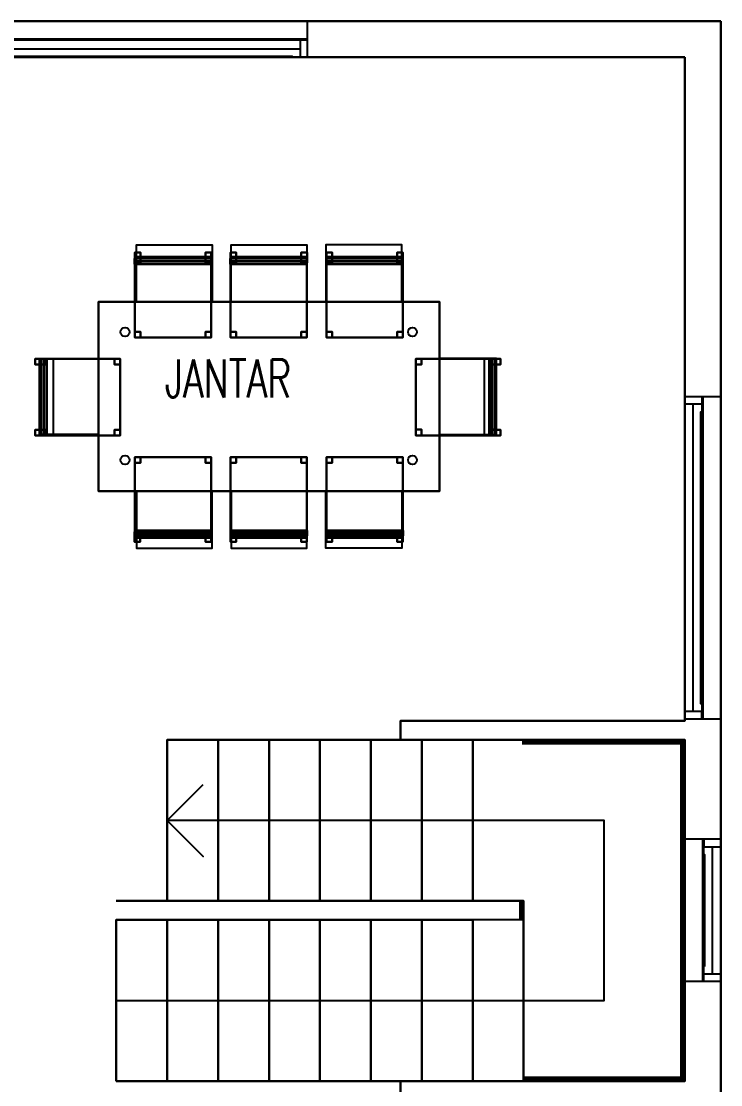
# Model space of a CAD drawing. Extents: x 1.9 to 17.8, y -1.2 to 9.2.
# Drawn here: x 14.13 to 17.82, y 3.58 to 9.19 of the extents above; entities that cross this region are included whole.
import ezdxf

# ---------------------------------------------------------------- set-up
doc = ezdxf.new("R2010")
doc.units = 0
doc.header["$MEASUREMENT"] = 0
doc.layers.get('0').update_dxf_attribs({"linetype": 'CONTINUOUS'})
for name, color, linetype in [('10-CARP-DETA', 30, 'CONTINUOUS'), ('10-CARP-DETA-3D', 123, 'CONTINUOUS'), ('10-CARP-INSE-BLOQ', 1, 'CONTINUOUS'), ('10-CARP-MARC', 3, 'CONTINUOUS'), ('10-CARP-MARC-3D', 27, 'CONTINUOUS'), ('10-CARP-SLIA', 15, 'CONTINUOUS'), ('10-CARP-VENT', 4, 'CONTINUOUS'), ('10-CARP-VENT-3D', 15, 'CONTINUOUS'), ('10-CARP-VENT-ANRE', 4, 'CONTINUOUS'), ('10-ESCALERA', 2, 'CONTINUOUS'), ('10-ESCALERA-3D', 2, 'CONTINUOUS'), ('10-ESCALERA-B-3D', 31, 'CONTINUOUS'), ('10-M-A-100', 6, 'CONTINUOUS'), ('10-M-A-100-3D', 33, 'CONTINUOUS'), ('10-M-B-190', 6, 'CONTINUOUS'), ('10-M-B-190-3D', 33, 'CONTINUOUS'), ('10-MUEBLES', 140, 'CONTINUOUS'), ('10-MUEBLES-3D', 7, 'CONTINUOUS')]:
    doc.layers.add(name, color=color, linetype=linetype)
doc.styles.add('COTAS', font='ROMANS.shx', dxfattribs={"width": 0.7})

# ---------------------------------------------------------------- blocks, each defined once
blk = doc.blocks.new('*U2')
at = {"layer": '10-CARP-DETA'}
blk.add_line((0.04, 0.045), (3.36, 0.045), dxfattribs=at)
at = {"layer": '10-CARP-MARC'}
for points in [[(0, 0.09), (0.04, 0.09), (0.04, 0.045), (0.04, 0.045), (0.04, 0.045), (0.04, 0.045), (0.04, 0), (0, 0), (0, 0)], [(3.4, 0.09), (3.36, 0.09), (3.36, 0.045), (3.36, 0.045), (3.36, 0.045), (3.36, 0.045), (3.36, 0), (3.4, 0), (3.4, 0)]]:
    blk.add_lwpolyline(points, dxfattribs=at)
at = {"layer": '10-CARP-VENT'}
for p, q in [((3.36, 0.09), (0.04, 0.09)), ((0.04, 0), (3.36, 0))]:
    blk.add_line(p, q, dxfattribs=at)
at = {"layer": '10-CARP-VENT-ANRE'}
for p, q in [((0, 0.19), (3.4, 0.19)), ((0, 0), (3.4, 0))]:
    blk.add_line(p, q, dxfattribs=at)
at = {"layer": '10-M-B-190'}
for points in [[(0, 0), (0, 0.19)], [(3.4, 0), (3.4, 0.19), (3.41, 0.19)]]:
    blk.add_lwpolyline(points, dxfattribs=at)
blk = doc.blocks.new('*U3')
at = {"layer": '10-CARP-DETA'}
blk.add_line((0.045, 0.04), (0.045, 1.66), dxfattribs=at)
at = {"layer": '10-CARP-MARC'}
for points in [[(0.09, 1.7), (0.09, 1.66), (0.045, 1.66), (0.045, 1.66), (0.045, 1.66), (0.045, 1.66), (0, 1.66), (0, 1.7), (0, 1.7)], [(0.09, 0), (0.09, 0.04), (0.045, 0.04), (0.045, 0.04), (0.045, 0.04), (0.045, 0.04), (0, 0.04), (0, 0), (0, 0)]]:
    blk.add_lwpolyline(points, dxfattribs=at)
at = {"layer": '10-CARP-VENT'}
for p, q in [((0, 0.04), (0, 1.66)), ((0.09, 1.66), (0.09, 0.04))]:
    blk.add_line(p, q, dxfattribs=at)
at = {"layer": '10-CARP-VENT-ANRE'}
for p, q in [((0, 0), (0, 1.7)), ((0.19, 0), (0.19, 1.7))]:
    blk.add_line(p, q, dxfattribs=at)
at = {"layer": '10-M-B-190'}
for points in [[(0, 1.7), (0.19, 1.7), (0.19, 1.71)], [(0, 0), (0.19, 0)]]:
    blk.add_lwpolyline(points, dxfattribs=at)
blk = doc.blocks.new('*U7')
at = {"layer": '10-CARP-DETA'}
blk.add_line((-0.045, 0.335), (-0.045, -0.335), dxfattribs=at)
at = {"layer": '10-CARP-MARC'}
for points in [[(-0.09, 0.375), (-0.09, 0.335), (-0.045, 0.335), (-0.045, 0.335), (-0.045, 0.335), (-0.045, 0.335), (0, 0.335), (0, 0.375), (0, 0.375)], [(-0.09, -0.375), (-0.09, -0.335), (-0.045, -0.335), (-0.045, -0.335), (-0.045, -0.335), (-0.045, -0.335), (0, -0.335), (0, -0.375), (0, -0.375)]]:
    blk.add_lwpolyline(points, dxfattribs=at)
at = {"layer": '10-CARP-VENT'}
for p, q in [((-0.09, -0.335), (-0.09, 0.335)), ((0, 0.335), (0, -0.335))]:
    blk.add_line(p, q, dxfattribs=at)
at = {"layer": '10-CARP-VENT-ANRE'}
for p, q in [((-0.19, 0.375), (-0.19, -0.375)), ((0, 0.375), (0, -0.375))]:
    blk.add_line(p, q, dxfattribs=at)
at = {"layer": '10-M-B-190'}
for points in [[(0, 0.375), (-0.19, 0.375)], [(0, -0.375), (-0.19, -0.375), (-0.19, -0.385)]]:
    blk.add_lwpolyline(points, dxfattribs=at)
blk = doc.blocks.new('MHPLS505')
for p, q in [((-0.7, 0.7375), (-0.3, 0.7375)), ((-0.2, 0.7375), (0.2, 0.7375)), ((0.3, 0.7375), (0.7, 0.7375)), ((0.9, 0.5), (0.9, -0.5)), ((-1.1375, -0.2), (-1.1375, 0.2)), ((1.1375, -0.2), (1.1375, 0.2)), ((-0.7, -0.7375), (-0.3, -0.7375)), ((-0.2, -0.7375), (0.2, -0.7375)), ((0.3, -0.7375), (0.7, -0.7375))]:
    blk.add_line(p, q)
for points in [[(-0.7, 0.5), (-0.7, 0.8), (-0.3, 0.8), (-0.3, 0.5)], [(-0.2, 0.5), (-0.2, 0.8), (0.2, 0.8), (0.2, 0.5)], [(0.7, 0.5), (0.7, 0.8), (0.3, 0.8), (0.3, 0.5)], [(0.9, -0.5), (-0.9, -0.5), (-0.9, 0.5), (0.9, 0.5)], [(-0.9, -0.2), (-1.2, -0.2), (-1.2, 0.2), (-0.9, 0.2)], [(0.9, -0.2), (1.2, -0.2), (1.2, 0.2), (0.9, 0.2)], [(-0.7, -0.5), (-0.7, -0.8), (-0.3, -0.8), (-0.3, -0.5)], [(-0.2, -0.5), (-0.2, -0.8), (0.2, -0.8), (0.2, -0.5)], [(0.7, -0.5), (0.7, -0.8), (0.3, -0.8), (0.3, -0.5)]]:
    blk.add_lwpolyline(points)
blk = doc.blocks.new('MH3DS501')
at = {"color": 242}
mesh = blk.add_polymesh((6, 3), dxfattribs=at)
for k, corner in enumerate([(-0.0001, 0.4005, 0.8005), (-0.0001, 0.3869, 0.6009), (-0.0001, 0.3869, 0.6009), (-0.4045, 0.4005, 0.8005), (-0.4045, 0.3869, 0.6009), (-0.4045, 0.3869, 0.6009), (-0.4045, 0.4159, 0.7994), (-0.4045, 0.4023, 0.5999), (-0.4045, 0.3869, 0.6009), (-0.0001, 0.4159, 0.7994), (-0.0001, 0.4023, 0.5999), (-0.0001, 0.3869, 0.6009), (-0.0001, 0.4159, 0.7994), (-0.0001, 0.4159, 0.7994), (-0.0001, 0.4005, 0.8005), (-0.4045, 0.4159, 0.7994), (-0.4045, 0.4159, 0.7994), (-0.4045, 0.4005, 0.8005)]):
    mesh.set_mesh_vertex(divmod(k, 3), corner)
at = {"color": 25}
mesh = blk.add_polymesh((6, 3), dxfattribs=at)
for k, corner in enumerate([(-0.3731, 0.418, 0.7993), (-0.3731, 0.3935, 0.4401), (-0.3731, 0.3935, 0.4401), (-0.4031, 0.418, 0.7993), (-0.4031, 0.3935, 0.4401), (-0.4031, 0.3935, 0.4401), (-0.4031, 0.448, 0.7972), (-0.4031, 0.4234, 0.4381), (-0.4031, 0.3935, 0.4401), (-0.3731, 0.448, 0.7972), (-0.3731, 0.4234, 0.4381), (-0.3731, 0.3935, 0.4401), (-0.3731, 0.448, 0.7972), (-0.3731, 0.448, 0.7972), (-0.3731, 0.418, 0.7993), (-0.4031, 0.448, 0.7972), (-0.4031, 0.448, 0.7972), (-0.4031, 0.418, 0.7993)]):
    mesh.set_mesh_vertex(divmod(k, 3), corner)
at = {"color": 242}
mesh = blk.add_polymesh((6, 3), dxfattribs=at)
for k, corner in enumerate([(0, 0, 0.44), (0, 0, 0.42), (0, 0, 0.42), (-0.4031, 0, 0.44), (-0.4031, 0, 0.42), (-0.4031, 0, 0.42), (-0.4031, 0.4252, 0.44), (-0.4031, 0.4252, 0.42), (-0.4031, 0, 0.42), (0, 0.4252, 0.44), (0, 0.4252, 0.42), (0, 0, 0.42), (0, 0.4252, 0.44), (0, 0.4252, 0.44), (0, 0, 0.44), (-0.4031, 0.4252, 0.44), (-0.4031, 0.4252, 0.44), (-0.4031, 0, 0.44)]):
    mesh.set_mesh_vertex(divmod(k, 3), corner)
at = {"color": 25}
mesh = blk.add_polymesh((6, 3), dxfattribs=at)
for k, corner in enumerate([(-0.3731, 0.3934, 0.42), (-0.3731, 0.3934), (-0.3731, 0.3934), (-0.4031, 0.3934, 0.42), (-0.4031, 0.3934), (-0.4031, 0.3934), (-0.4031, 0.4234, 0.42), (-0.4031, 0.4234), (-0.4031, 0.3934), (-0.3731, 0.4234, 0.42), (-0.3731, 0.4234), (-0.3731, 0.3934), (-0.3731, 0.4234, 0.42), (-0.3731, 0.4234, 0.42), (-0.3731, 0.3934, 0.42), (-0.4031, 0.4234, 0.42), (-0.4031, 0.4234, 0.42), (-0.4031, 0.3934, 0.42)]):
    mesh.set_mesh_vertex(divmod(k, 3), corner)
mesh = blk.add_polymesh((6, 3), dxfattribs=at)
for k, corner in enumerate([(0, 0.3934, 0.42), (0, 0.3934), (0, 0.3934), (-0.03, 0.3934, 0.42), (-0.03, 0.3934), (-0.03, 0.3934), (-0.03, 0.4234, 0.42), (-0.03, 0.4234), (-0.03, 0.3934), (0, 0.4234, 0.42), (0, 0.4234), (0, 0.3934), (0, 0.4234, 0.42), (0, 0.4234, 0.42), (0, 0.3934, 0.42), (-0.03, 0.4234, 0.42), (-0.03, 0.4234, 0.42), (-0.03, 0.3934, 0.42)]):
    mesh.set_mesh_vertex(divmod(k, 3), corner)
mesh = blk.add_polymesh((6, 3), dxfattribs=at)
for k, corner in enumerate([(0.0004, 0.418, 0.7993), (0.0004, 0.3935, 0.4401), (0.0004, 0.3935, 0.4401), (-0.0296, 0.418, 0.7993), (-0.0296, 0.3935, 0.4401), (-0.0296, 0.3935, 0.4401), (-0.0296, 0.448, 0.7972), (-0.0296, 0.4234, 0.4381), (-0.0296, 0.3935, 0.4401), (0.0004, 0.448, 0.7972), (0.0004, 0.4234, 0.4381), (0.0004, 0.3935, 0.4401), (0.0004, 0.448, 0.7972), (0.0004, 0.448, 0.7972), (0.0004, 0.418, 0.7993), (-0.0296, 0.448, 0.7972), (-0.0296, 0.448, 0.7972), (-0.0296, 0.418, 0.7993)]):
    mesh.set_mesh_vertex(divmod(k, 3), corner)
mesh = blk.add_polymesh((6, 3), dxfattribs=at)
for k, corner in enumerate([(-0.3731, 0, 0.42), (-0.3731, 0), (-0.3731, 0), (-0.4031, 0, 0.42), (-0.4031, 0), (-0.4031, 0), (-0.4031, 0.03, 0.42), (-0.4031, 0.03), (-0.4031, 0), (-0.3731, 0.03, 0.42), (-0.3731, 0.03), (-0.3731, 0), (-0.3731, 0.03, 0.42), (-0.3731, 0.03, 0.42), (-0.3731, 0, 0.42), (-0.4031, 0.03, 0.42), (-0.4031, 0.03, 0.42), (-0.4031, 0, 0.42)]):
    mesh.set_mesh_vertex(divmod(k, 3), corner)
mesh = blk.add_polymesh((6, 3), dxfattribs=at)
for k, corner in enumerate([(0, 0, 0.42), (0, 0), (0, 0), (-0.03, 0, 0.42), (-0.03, 0), (-0.03, 0), (-0.03, 0.03, 0.42), (-0.03, 0.03), (-0.03, 0), (0, 0.03, 0.42), (0, 0.03), (0, 0), (0, 0.03, 0.42), (0, 0.03, 0.42), (0, 0, 0.42), (-0.03, 0.03, 0.42), (-0.03, 0.03, 0.42), (-0.03, 0, 0.42)]):
    mesh.set_mesh_vertex(divmod(k, 3), corner)
blk = doc.blocks.new('MH3DS505')
at = {"color": 35}
for p, q in [((-0.9, 0.5, 0.6832), (0.9, 0.5, 0.6832)), ((-0.9, -0.5, 0.6832), (-0.9, 0.5, 0.6832)), ((0.9, 0.5, 0.6832), (0.9, -0.5, 0.6832)), ((0.9, -0.5, 0.6832), (-0.9, -0.5, 0.6832))]:
    blk.add_line(p, q, dxfattribs=at)
at = {"color": 25}
for centre in [(-0.76, 0.34, -0.0016), (0.7568, 0.34, -0.0016), (-0.76, -0.3349, -0.0016), (0.7568, -0.3349, -0.0016)]:
    blk.add_circle(centre, 0.0235, dxfattribs=at)
at = {"color": 35}
blk.add_3dface([(-0.9, 0.5, 0.7332), (-0.9, -0.5, 0.7332), (0.9, -0.5, 0.7332), (0.9, 0.5, 0.7332)], dxfattribs=at)
for p in [(-0.306, 0.3113), (0.1999, 0.3113), (0.706, 0.3113)]:
    blk.add_blockref('MH3DS501', p)
for p, rotation in [((-0.7859, 0.198), 90), ((0.7741, -0.205), 270), ((-0.7091, -0.3196), 180), ((-0.2031, -0.3196), 180), ((0.3029, -0.3196), 180)]:
    blk.add_blockref('MH3DS501', p, dxfattribs=dict(rotation=rotation))

msp = doc.modelspace()

# ---------------------------------------------------------------- linework, layer by layer
at = {"layer": '10-CARP-DETA-3D'}
for points in [[(15.5576, 9.005, 0.28), (15.5576, 9.005, 2.32), (12.3176, 9.005, 2.32), (12.3176, 9.005, 0.28)], [(17.7126, 7.13, 0.28), (17.7126, 7.13, 2.32), (17.7126, 5.59, 2.32), (17.7126, 5.59, 0.28)], [(17.7326, 4.205, 0.28), (17.7326, 4.205, 2.32), (17.7326, 4.795, 2.32), (17.7326, 4.795, 0.28)]]:
    msp.add_3dface(points, dxfattribs=at)
at = {"layer": '10-CARP-MARC-3D', "extrusion": (-1.22461e-16, 1, -1.83691e-16), "const_width": 0.04, "elevation": 9.045}
msp.add_lwpolyline([(-15.6176, 0.22), (-15.6176, 2.38), (-12.2576, 2.38), (-12.2576, 0.22)], close=True, dxfattribs=at)
msp.add_lwpolyline([(-15.6176, 0.22), (-15.6176, 2.38), (-12.2576, 2.38), (-12.2576, 0.22)], close=True, dxfattribs=at)
at = {"layer": '10-CARP-MARC-3D', "extrusion": (-1, -6.12303e-17, -1.83691e-16), "const_width": 0.04, "elevation": -17.6726}
msp.add_lwpolyline([(-7.19, 0.22), (-7.19, 2.38), (-5.53, 2.38), (-5.53, 0.22)], close=True, dxfattribs=at)
msp.add_lwpolyline([(-7.19, 0.22), (-7.19, 2.38), (-5.53, 2.38), (-5.53, 0.22)], close=True, dxfattribs=at)
at = {"layer": '10-CARP-MARC-3D', "extrusion": (1, 1.83691e-16, -1.83691e-16), "const_width": 0.04, "elevation": 17.7726}
msp.add_lwpolyline([(4.145, 0.22), (4.145, 2.38), (4.855, 2.38), (4.855, 0.22)], close=True, dxfattribs=at)
msp.add_lwpolyline([(4.145, 0.22), (4.145, 2.38), (4.855, 2.38), (4.855, 0.22)], close=True, dxfattribs=at)
at = {"layer": '10-CARP-SLIA', "linetype": 'Continuous'}
for points, elevation in [([(14.7341, 8.0109), (15.1341, 8.0109), (15.1341, 7.7109), (14.7341, 7.7109)], 2), ([(14.5341, 7.7109), (16.3341, 7.7109), (16.3341, 6.7109), (14.5341, 6.7109)], 0.7332)]:
    msp.add_lwpolyline(points, close=True, dxfattribs=dict(at, elevation=elevation))
at = {"layer": '10-CARP-VENT-3D', "extrusion": (-1.22461e-16, 1, -1.83691e-16), "elevation": 9.005}
for points, const_width in [([(-15.5976, 0.24), (-15.5976, 2.36), (-12.2776, 2.36), (-12.2776, 0.24)], 0.04), ([(-15.5676, 0.27), (-15.5676, 2.33), (-12.3076, 2.33), (-12.3076, 0.27)], 0.02)]:
    msp.add_lwpolyline(points, close=True, dxfattribs=dict(at, const_width=const_width))
at = {"layer": '10-CARP-VENT-3D', "extrusion": (-1, -6.12303e-17, -1.83691e-16), "elevation": -17.7126}
for points, const_width in [([(-7.17, 0.24), (-7.17, 2.36), (-5.55, 2.36), (-5.55, 0.24)], 0.04), ([(-7.14, 0.27), (-7.14, 2.33), (-5.58, 2.33), (-5.58, 0.27)], 0.02)]:
    msp.add_lwpolyline(points, close=True, dxfattribs=dict(at, const_width=const_width))
at = {"layer": '10-CARP-VENT-3D', "extrusion": (1, 1.83691e-16, -1.83691e-16), "elevation": 17.7326}
for points, const_width in [([(4.165, 0.24), (4.165, 2.36), (4.835, 2.36), (4.835, 0.24)], 0.04), ([(4.195, 0.27), (4.195, 2.33), (4.805, 2.33), (4.805, 0.27)], 0.02)]:
    msp.add_lwpolyline(points, close=True, dxfattribs=dict(at, const_width=const_width))
at = {"layer": '10-ESCALERA'}
for points in [[(15.1651, 5.4), (14.8964, 5.4), (14.8964, 4.55), (15.1651, 4.55)], [(15.4339, 5.4), (15.1651, 5.4), (15.1651, 4.55), (15.4339, 4.55)], [(15.7026, 5.4), (15.4339, 5.4), (15.4339, 4.55), (15.7026, 4.55)], [(15.9714, 5.4), (15.7026, 5.4), (15.7026, 4.55), (15.9714, 4.55)], [(16.2401, 5.4), (15.9714, 5.4), (15.9714, 4.55), (16.2401, 4.55)], [(16.5089, 5.4), (16.2401, 5.4), (16.2401, 4.55), (16.5089, 4.55)], [(16.7776, 3.6), (17.6276, 3.6), (17.6276, 5.4), (16.5089, 5.4), (16.5089, 4.55), (16.7776, 4.55), (16.7776, 4.45), (16.7776, 4.45)], [(14.6276, 3.6), (14.8964, 3.6), (14.8964, 4.45), (14.6276, 4.45)], [(14.8964, 3.6), (15.1651, 3.6), (15.1651, 4.45), (14.8964, 4.45)], [(15.1651, 3.6), (15.4339, 3.6), (15.4339, 4.45), (15.1651, 4.45)], [(15.4339, 3.6), (15.7026, 3.6), (15.7026, 4.45), (15.4339, 4.45)], [(15.7026, 3.6), (15.9714, 3.6), (15.9714, 4.45), (15.7026, 4.45)], [(15.9714, 3.6), (16.2401, 3.6), (16.2401, 4.45), (15.9714, 4.45)], [(16.2401, 3.6), (16.5089, 3.6), (16.5089, 4.45), (16.2401, 4.45)], [(16.5089, 3.6), (16.7776, 3.6), (16.7776, 4.45), (16.5089, 4.45)]]:
    msp.add_lwpolyline(points, close=True, dxfattribs=at)
msp.add_lwpolyline([(14.6276, 4.025), (17.2026, 4.025), (17.2026, 4.975), (14.8964, 4.975), (15.0864, 4.785), (14.8964, 4.975), (15.0864, 5.165)], dxfattribs=at)
at = {"layer": '10-ESCALERA-3D'}
for points, invisible_edges in [([(14.8964, 5.4, 2.45), (14.8964, 5.4), (14.6276, 4.55, 2.625), (14.8964, 4.55, 2.45)], 10), ([(14.8964, 5.4, 2.45), (14.8964, 5.4), (14.8964, 5.4, 0.175), (14.8964, 5.4, 2.8)], 10), ([(15.1651, 5.4, 2.275), (14.8964, 5.4, 2.45), (14.8964, 4.55, 2.45), (15.1651, 4.55, 2.275)], 10), ([(15.1651, 5.4, 2.275), (14.8964, 5.4, 2.45), (14.8964, 5.4, 2.625), (15.1651, 5.4, 2.625)], 10), ([(15.4339, 5.4, 2.1), (15.1651, 5.4, 2.275), (15.1651, 4.55, 2.275), (15.4339, 4.55, 2.1)], 10), ([(15.4339, 5.4, 2.1), (15.1651, 5.4, 2.275), (15.1651, 5.4, 2.45), (15.4339, 5.4, 2.45)], 10), ([(15.7026, 5.4, 1.925), (15.4339, 5.4, 2.1), (15.4339, 4.55, 2.1), (15.7026, 4.55, 1.925)], 10), ([(15.7026, 5.4, 1.925), (15.4339, 5.4, 2.1), (15.4339, 5.4, 2.275), (15.7026, 5.4, 2.275)], 10), ([(15.9714, 5.4, 1.75), (15.7026, 5.4, 1.925), (15.7026, 4.55, 1.925), (15.9714, 4.55, 1.75)], 10), ([(15.9714, 5.4, 1.75), (15.7026, 5.4, 1.925), (15.7026, 5.4, 2.1), (15.9714, 5.4, 2.1)], 10), ([(16.2401, 5.4, 1.575), (15.9714, 5.4, 1.75), (15.9714, 4.55, 1.75), (16.2401, 4.55, 1.575)], 10), ([(16.2401, 5.4, 1.575), (15.9714, 5.4, 1.75), (15.9714, 5.4, 1.925), (16.2401, 5.4, 1.925)], 10), ([(16.5089, 5.4, 1.4), (16.2401, 5.4, 1.575), (16.2401, 4.55, 1.575), (16.5089, 4.55, 1.4)], 10), ([(16.5089, 5.4, 1.4), (16.2401, 5.4, 1.575), (16.2401, 5.4, 1.75), (16.5089, 5.4, 1.75)], 10), ([(16.5089, 5.4, 1.4), (17.6276, 5.4, 1.4), (16.7776, 4.55, 1.4), (16.5089, 4.55, 1.4)], 2), ([(16.5089, 5.4, 1.575), (17.6276, 5.4, 1.575), (16.7776, 4.55, 1.575), (16.5089, 4.55, 1.575)], 2), ([(16.7776, 4.45, 1.4), (16.7776, 4.55, 1.4), (17.6276, 5.4, 1.4), (17.6276, 3.6, 1.4)], 10), ([(16.7776, 4.45, 1.575), (16.7776, 4.55, 1.575), (17.6276, 5.4, 1.575), (17.6276, 3.6, 1.575)], 10), ([(14.8964, 4.55, 2.8), (14.6276, 4.55, 2.8), (14.6276, 4.55, 2.625), (14.8964, 4.55, 2.45)], 10), ([(15.1651, 4.55, 2.625), (14.8964, 4.55, 2.625), (14.8964, 4.55, 2.45), (15.1651, 4.55, 2.275)], 10), ([(15.4339, 4.55, 2.45), (15.1651, 4.55, 2.45), (15.1651, 4.55, 2.275), (15.4339, 4.55, 2.1)], 10), ([(15.7026, 4.55, 2.275), (15.4339, 4.55, 2.275), (15.4339, 4.55, 2.1), (15.7026, 4.55, 1.925)], 10), ([(15.9714, 4.55, 2.1), (15.7026, 4.55, 2.1), (15.7026, 4.55, 1.925), (15.9714, 4.55, 1.75)], 10), ([(16.2401, 4.55, 1.925), (15.9714, 4.55, 1.925), (15.9714, 4.55, 1.75), (16.2401, 4.55, 1.575)], 10), ([(16.5089, 4.55, 1.75), (16.2401, 4.55, 1.75), (16.2401, 4.55, 1.575), (16.5089, 4.55, 1.4)], 10), ([(14.6276, 4.45, 0.175), (14.8964, 4.45, 0.175), (14.8964, 4.45), (14.6276, 4.45)], 14), ([(14.8964, 3.6), (15.1651, 3.6, 0.175), (15.1651, 4.45, 0.175), (14.8964, 4.45)], 10), ([(14.8964, 4.45, 0.35), (15.1651, 4.45, 0.35), (15.1651, 4.45, 0.175), (14.8964, 4.45)], 10), ([(15.1651, 3.6, 0.175), (15.4339, 3.6, 0.35), (15.4339, 4.45, 0.35), (15.1651, 4.45, 0.175)], 10), ([(15.1651, 4.45, 0.525), (15.4339, 4.45, 0.525), (15.4339, 4.45, 0.35), (15.1651, 4.45, 0.175)], 10), ([(15.4339, 3.6, 0.35), (15.7026, 3.6, 0.525), (15.7026, 4.45, 0.525), (15.4339, 4.45, 0.35)], 10), ([(15.4339, 4.45, 0.7), (15.7026, 4.45, 0.7), (15.7026, 4.45, 0.525), (15.4339, 4.45, 0.35)], 10), ([(15.7026, 3.6, 0.525), (15.9714, 3.6, 0.7), (15.9714, 4.45, 0.7), (15.7026, 4.45, 0.525)], 10), ([(15.7026, 4.45, 0.875), (15.9714, 4.45, 0.875), (15.9714, 4.45, 0.7), (15.7026, 4.45, 0.525)], 10), ([(15.9714, 3.6, 0.7), (16.2401, 3.6, 0.875), (16.2401, 4.45, 0.875), (15.9714, 4.45, 0.7)], 10), ([(15.9714, 4.45, 1.05), (16.2401, 4.45, 1.05), (16.2401, 4.45, 0.875), (15.9714, 4.45, 0.7)], 10), ([(16.2401, 3.6, 0.875), (16.5089, 3.6, 1.05), (16.5089, 4.45, 1.05), (16.2401, 4.45, 0.875)], 10), ([(16.2401, 4.45, 1.225), (16.5089, 4.45, 1.225), (16.5089, 4.45, 1.05), (16.2401, 4.45, 0.875)], 10), ([(16.7776, 3.6, 1.4), (17.6276, 3.6, 1.4), (16.7776, 4.45, 1.4)], 2), ([(16.7776, 3.6, 1.575), (17.6276, 3.6, 1.575), (16.7776, 4.45, 1.575)], 2), ([(14.8964, 3.6), (15.1651, 3.6, 0.175), (15.1651, 3.6, 0.35), (14.8964, 3.6, 0.35)], 10), ([(15.1651, 3.6, 0.175), (15.4339, 3.6, 0.35), (15.4339, 3.6, 0.525), (15.1651, 3.6, 0.525)], 10), ([(15.4339, 3.6, 0.35), (15.7026, 3.6, 0.525), (15.7026, 3.6, 0.7), (15.4339, 3.6, 0.7)], 10), ([(15.7026, 3.6, 0.525), (15.9714, 3.6, 0.7), (15.9714, 3.6, 0.875), (15.7026, 3.6, 0.875)], 10), ([(15.9714, 3.6, 0.7), (16.2401, 3.6, 0.875), (16.2401, 3.6, 1.05), (15.9714, 3.6, 1.05)], 10), ([(16.2401, 3.6, 0.875), (16.5089, 3.6, 1.05), (16.5089, 3.6, 1.225), (16.2401, 3.6, 1.225)], 10)]:
    msp.add_3dface(points, dxfattribs=dict(at, invisible_edges=invisible_edges))
for points in [[(14.8964, 5.4, 2.8), (14.8964, 5.4, 2.625), (14.8964, 4.55, 2.625), (14.8964, 4.55, 2.8)], [(15.1651, 5.4, 2.625), (14.8964, 5.4, 2.625), (14.8964, 4.55, 2.625), (15.1651, 4.55, 2.625)], [(15.4339, 5.4, 2.45), (15.1651, 5.4, 2.45), (15.1651, 4.55, 2.45), (15.4339, 4.55, 2.45)], [(15.1651, 5.4, 2.625), (15.1651, 5.4, 2.45), (15.1651, 4.55, 2.45), (15.1651, 4.55, 2.625)], [(15.4339, 5.4, 2.45), (15.4339, 5.4, 2.275), (15.4339, 4.55, 2.275), (15.4339, 4.55, 2.45)], [(15.7026, 5.4, 2.275), (15.4339, 5.4, 2.275), (15.4339, 4.55, 2.275), (15.7026, 4.55, 2.275)], [(15.9714, 5.4, 2.1), (15.7026, 5.4, 2.1), (15.7026, 4.55, 2.1), (15.9714, 4.55, 2.1)], [(15.7026, 5.4, 2.275), (15.7026, 5.4, 2.1), (15.7026, 4.55, 2.1), (15.7026, 4.55, 2.275)], [(15.9714, 5.4, 2.1), (15.9714, 5.4, 1.925), (15.9714, 4.55, 1.925), (15.9714, 4.55, 2.1)], [(16.2401, 5.4, 1.925), (15.9714, 5.4, 1.925), (15.9714, 4.55, 1.925), (16.2401, 4.55, 1.925)], [(16.5089, 5.4, 1.75), (16.2401, 5.4, 1.75), (16.2401, 4.55, 1.75), (16.5089, 4.55, 1.75)], [(16.2401, 5.4, 1.925), (16.2401, 5.4, 1.75), (16.2401, 4.55, 1.75), (16.2401, 4.55, 1.925)], [(16.5089, 5.4, 1.75), (16.5089, 5.4, 1.575), (16.5089, 4.55, 1.575), (16.5089, 4.55, 1.75)], [(17.6276, 5.4, 1.4), (16.5089, 5.4, 1.4), (16.5089, 5.4, 1.575), (17.6276, 5.4, 1.575)], [(16.5089, 5.4, 1.4), (16.5089, 4.55, 1.4), (16.5089, 4.55, 1.575), (16.5089, 5.4, 1.575)], [(17.6276, 3.6, 1.4), (17.6276, 5.4, 1.4), (17.6276, 5.4, 1.575), (17.6276, 3.6, 1.575)], [(16.5089, 4.55, 1.4), (16.7776, 4.55, 1.4), (16.7776, 4.55, 1.575), (16.5089, 4.55, 1.575)], [(16.7776, 4.55, 1.4), (16.7776, 4.45, 1.4), (16.7776, 4.45, 1.575), (16.7776, 4.55, 1.575)], [(14.6276, 3.6), (14.6276, 4.45), (14.8964, 4.45), (14.8964, 3.6)], [(14.6276, 3.6, 0.175), (14.8964, 3.6, 0.175), (14.8964, 4.45, 0.175), (14.6276, 4.45, 0.175)], [(14.6276, 3.6, 0.175), (14.6276, 3.6), (14.6276, 4.45), (14.6276, 4.45, 0.175)], [(14.8964, 3.6, 0.35), (15.1651, 3.6, 0.35), (15.1651, 4.45, 0.35), (14.8964, 4.45, 0.35)], [(14.8964, 3.6, 0.35), (14.8964, 3.6, 0.175), (14.8964, 4.45, 0.175), (14.8964, 4.45, 0.35)], [(15.1651, 3.6, 0.525), (15.4339, 3.6, 0.525), (15.4339, 4.45, 0.525), (15.1651, 4.45, 0.525)], [(15.1651, 3.6, 0.525), (15.1651, 3.6, 0.35), (15.1651, 4.45, 0.35), (15.1651, 4.45, 0.525)], [(15.4339, 3.6, 0.7), (15.7026, 3.6, 0.7), (15.7026, 4.45, 0.7), (15.4339, 4.45, 0.7)], [(15.4339, 3.6, 0.7), (15.4339, 3.6, 0.525), (15.4339, 4.45, 0.525), (15.4339, 4.45, 0.7)], [(15.7026, 3.6, 0.875), (15.9714, 3.6, 0.875), (15.9714, 4.45, 0.875), (15.7026, 4.45, 0.875)], [(15.7026, 3.6, 0.875), (15.7026, 3.6, 0.7), (15.7026, 4.45, 0.7), (15.7026, 4.45, 0.875)], [(15.9714, 3.6, 1.05), (16.2401, 3.6, 1.05), (16.2401, 4.45, 1.05), (15.9714, 4.45, 1.05)], [(15.9714, 3.6, 1.05), (15.9714, 3.6, 0.875), (15.9714, 4.45, 0.875), (15.9714, 4.45, 1.05)], [(16.2401, 3.6, 1.225), (16.5089, 3.6, 1.225), (16.5089, 4.45, 1.225), (16.2401, 4.45, 1.225)], [(16.2401, 3.6, 1.225), (16.2401, 3.6, 1.05), (16.2401, 4.45, 1.05), (16.2401, 4.45, 1.225)], [(16.5089, 3.6, 1.4), (16.7776, 3.6, 1.4), (16.7776, 4.45, 1.4), (16.5089, 4.45, 1.4)], [(16.5089, 3.6, 1.4), (16.5089, 3.6, 1.225), (16.5089, 4.45, 1.225), (16.5089, 4.45, 1.4)], [(16.7776, 4.45, 1.4), (16.7776, 4.45, 1.4), (16.7776, 4.45, 1.575)], [(16.7776, 4.45, 1.4), (16.7776, 3.6, 1.4), (16.7776, 3.6, 1.575), (16.7776, 4.45, 1.575)], [(16.7776, 3.6, 1.4), (17.6276, 3.6, 1.4), (17.6276, 3.6, 1.575), (16.7776, 3.6, 1.575)]]:
    msp.add_3dface(points, dxfattribs=at)
at = {"layer": '10-ESCALERA-B-3D', "const_width": 0.02, "elevation": 2.375}
for points in [[(16.7776, 3.615), (17.6126, 3.615), (17.6126, 5.385), (16.7689, 5.385)], [(16.7626, 4.55), (16.7626, 4.45)]]:
    msp.add_lwpolyline(points, dxfattribs=at)
at = {"layer": '10-ESCALERA-B-3D', "extrusion": (0, -1, 0)}
for points, const_width, elevation in [([(14.8964, 1.15), (14.8964, 3.6)], 0.02, -5.38), ([(14.8964, 3.6), (15.1651, 3.425), (15.4339, 3.25)], 0.02, -5.38), ([(15.0307, 0.175), (15.0307, 1.0625)], 0.02, -5.38), ([(15.0307, 2.625), (15.0307, 3.5125)], 0.02, -5.38), ([(15.1651, 3.425), (15.4339, 3.25), (15.7026, 3.075)], 0.02, -5.38), ([(15.2995, 2.45), (15.2995, 3.3375)], 0.02, -5.38), ([(15.4339, 3.25), (15.7026, 3.075), (15.9714, 2.9)], 0.02, -5.38), ([(15.5682, 2.275), (15.5682, 3.1625)], 0.02, -5.38), ([(15.7026, 3.075), (15.9714, 2.9), (16.2401, 2.725)], 0.02, -5.38), ([(15.837, 2.1), (15.837, 2.9875)], 0.02, -5.38), ([(15.9714, 2.9), (16.2401, 2.725), (16.5089, 2.55)], 0.02, -5.38), ([(16.1057, 1.925), (16.1057, 2.8125)], 0.02, -5.38), ([(16.2401, 2.725), (16.5089, 2.55), (16.7776, 2.375)], 0.02, -5.38), ([(16.3745, 1.75), (16.3745, 2.6375)], 0.02, -5.38), ([(14.6276, 3.775), (14.8964, 3.6)], 0.04, -4.57), ([(14.762, 2.8), (14.762, 3.6875)], 0.02, -4.57), ([(14.8964, 3.6), (15.1651, 3.425), (15.4339, 3.25)], 0.04, -4.57), ([(15.0307, 2.625), (15.0307, 3.5125)], 0.02, -4.57), ([(15.1651, 3.425), (15.4339, 3.25), (15.7026, 3.075)], 0.04, -4.57), ([(15.2995, 2.45), (15.2995, 3.3375)], 0.02, -4.57), ([(15.4339, 3.25), (15.7026, 3.075), (15.9714, 2.9)], 0.04, -4.57), ([(15.5682, 2.275), (15.5682, 3.1625)], 0.02, -4.57), ([(15.7026, 3.075), (15.9714, 2.9), (16.2401, 2.725)], 0.04, -4.57), ([(15.837, 2.1), (15.837, 2.9875)], 0.02, -4.57), ([(15.9714, 2.9), (16.2401, 2.725), (16.5089, 2.55)], 0.04, -4.57), ([(16.1057, 1.925), (16.1057, 2.8125)], 0.02, -4.57), ([(16.2401, 2.725), (16.5089, 2.55), (16.7776, 2.375)], 0.04, -4.57), ([(16.3745, 1.75), (16.3745, 2.6375)], 0.02, -4.57)]:
    msp.add_lwpolyline(points, dxfattribs=dict(at, const_width=const_width, elevation=elevation))
at = {"layer": '10-ESCALERA-B-3D', "extrusion": (-1.22461e-16, 1, -1.83691e-16), "const_width": 0.015, "elevation": 5.385}
for points in [[(-16.8251, 2.375), (-16.8251, 1.575)], [(-17.0501, 2.375), (-17.0501, 1.575)], [(-17.3314, 2.375), (-17.3314, 1.575)], [(-17.5564, 2.375), (-17.5564, 1.575)]]:
    msp.add_lwpolyline(points, dxfattribs=at)
at = {"layer": '10-ESCALERA-B-3D', "extrusion": (1, 1.83691e-16, -1.83691e-16), "const_width": 0.015, "elevation": 17.6126}
for points in [[(5.09, 2.375), (5.09, 1.575)], [(4.795, 2.375), (4.795, 1.575)], [(4.5, 2.375), (4.5, 1.575)], [(4.205, 2.375), (4.205, 1.575)], [(3.91, 2.375), (3.91, 1.575)], [(3.674, 2.375), (3.674, 1.575)]]:
    msp.add_lwpolyline(points, dxfattribs=at)
at = {"layer": '10-ESCALERA-B-3D', "extrusion": (-1, -6.12303e-17, -1.83691e-16), "const_width": 0.015, "elevation": -16.7626}
msp.add_lwpolyline([(-4.53, 2.375), (-4.53, 1.575)], dxfattribs=at)
at = {"layer": '10-ESCALERA-B-3D', "extrusion": (0, 1, 0)}
for points, const_width, elevation in [([(-15.1651, 1.325), (-14.8964, 1.15), (-14.6276, 0.975)], 0.04, 4.43), ([(-14.762, 0.175), (-14.762, 1.0625)], 0.02, 4.43), ([(-15.4339, 1.5), (-15.1651, 1.325), (-14.8964, 1.15)], 0.04, 4.43), ([(-15.0307, 0.35), (-15.0307, 1.2375)], 0.02, 4.43), ([(-15.7026, 1.675), (-15.4339, 1.5), (-15.1651, 1.325)], 0.04, 4.43), ([(-15.2995, 0.525), (-15.2995, 1.4125)], 0.02, 4.43), ([(-15.9714, 1.85), (-15.7026, 1.675), (-15.4339, 1.5)], 0.04, 4.43), ([(-15.5682, 0.7), (-15.5682, 1.5875)], 0.02, 4.43), ([(-16.2401, 2.025), (-15.9714, 1.85), (-15.7026, 1.675)], 0.04, 4.43), ([(-15.837, 0.875), (-15.837, 1.7625)], 0.02, 4.43), ([(-16.5089, 2.2), (-16.2401, 2.025), (-15.9714, 1.85)], 0.04, 4.43), ([(-16.1057, 1.05), (-16.1057, 1.9375)], 0.02, 4.43), ([(-16.3745, 1.225), (-16.3745, 2.1125)], 0.02, 4.43), ([(-16.7776, 2.375), (-16.5089, 2.2)], 0.04, 4.43), ([(-16.6432, 1.4), (-16.6432, 2.2875)], 0.02, 4.43), ([(-15.1651, 1.325), (-14.8964, 1.15), (-14.8964, 0)], 0.02, 3.62), ([(-15.4339, 1.5), (-15.1651, 1.325), (-14.8964, 1.15)], 0.02, 3.62), ([(-15.0307, 0.35), (-15.0307, 1.2375)], 0.02, 3.62), ([(-15.7026, 1.675), (-15.4339, 1.5), (-15.1651, 1.325)], 0.02, 3.62), ([(-15.2995, 0.525), (-15.2995, 1.4125)], 0.02, 3.62), ([(-15.9714, 1.85), (-15.7026, 1.675), (-15.4339, 1.5)], 0.02, 3.62), ([(-15.5682, 0.7), (-15.5682, 1.5875)], 0.02, 3.62), ([(-16.2401, 2.025), (-15.9714, 1.85), (-15.7026, 1.675)], 0.02, 3.62), ([(-15.837, 0.875), (-15.837, 1.7625)], 0.02, 3.62), ([(-16.5089, 2.2), (-16.2401, 2.025), (-15.9714, 1.85)], 0.02, 3.62), ([(-16.1057, 1.05), (-16.1057, 1.9375)], 0.02, 3.62), ([(-16.3745, 1.225), (-16.3745, 2.1125)], 0.02, 3.62), ([(-16.7776, 2.375), (-16.5089, 2.2)], 0.02, 3.62), ([(-16.6432, 1.4), (-16.6432, 2.2875)], 0.02, 3.62)]:
    msp.add_lwpolyline(points, dxfattribs=dict(at, const_width=const_width, elevation=elevation))
at = {"layer": '10-ESCALERA-B-3D', "extrusion": (0, -1, -1.83691e-16), "const_width": 0.015, "elevation": -3.615}
for points in [[(16.8333, 2.375), (16.8333, 1.575)], [(17.0559, 2.375), (17.0559, 1.575)], [(17.3343, 2.375), (17.3343, 1.575)]]:
    msp.add_lwpolyline(points, dxfattribs=at)
at = {"layer": '10-M-A-100'}
for p, q in [((16.1276, 5.5), (17.6276, 5.5)), ((16.1276, 5.4), (16.1276, 5.5)), ((16.1276, 5.4), (17.6276, 5.4)), ((17.6276, 3.6), (16.1276, 3.6)), ((16.1276, 3.5), (16.1276, 3.6))]:
    msp.add_line(p, q, dxfattribs=at)
at = {"layer": '10-M-A-100-3D'}
for points in [[(16.1276, 5.5), (17.6276, 5.5), (17.6276, 5.5, 2.8), (16.1276, 5.5, 2.8)], [(16.1276, 5.4), (16.1276, 5.5), (16.1276, 5.5, 2.8), (16.1276, 5.4, 2.8)], [(16.1276, 5.4), (17.6276, 5.4), (17.6276, 5.4, 2.8), (16.1276, 5.4, 2.8)], [(17.6276, 3.6), (16.1276, 3.6), (16.1276, 3.6, 2.8), (17.6276, 3.6, 2.8)], [(16.1276, 3.5), (16.1276, 3.6), (16.1276, 3.6, 2.8), (16.1276, 3.5, 2.8)]]:
    msp.add_3dface(points, dxfattribs=at)
at = {"layer": '10-M-B-190'}
for p, q in [((15.6376, 9.19), (17.8176, 9.19)), ((17.8176, 9.19), (17.8176, 7.21)), ((15.6376, 9), (17.6276, 9)), ((17.6276, 9), (17.6276, 7.21)), ((17.6276, 5.51), (17.6276, 5.5)), ((17.8176, 5.51), (17.8176, 4.875)), ((17.6276, 5.4), (17.6276, 4.875)), ((17.6276, 4.125), (17.6276, 3.6)), ((17.8176, 4.125), (17.8176, 3.49))]:
    msp.add_line(p, q, dxfattribs=at)
at = {"layer": '10-M-B-190-3D', "extrusion": (-1.22461e-16, 1, -1.83691e-16), "elevation": 9.095}
msp.add_lwpolyline([(-15.6376, 0.2), (-15.6376, 2.395), (-12.2376, 2.395), (-12.2376, 0.2)], close=True, dxfattribs=at)
msp.add_lwpolyline([(-15.6376, 0.2), (-15.6376, 2.395), (-12.2376, 2.395), (-12.2376, 0.2)], close=True, dxfattribs=at)
at = {"layer": '10-M-B-190-3D', "extrusion": (-1, -6.12303e-17, -1.83691e-16), "elevation": -17.7226}
msp.add_lwpolyline([(-7.21, 0.2), (-7.21, 2.395), (-5.51, 2.395), (-5.51, 0.2)], close=True, dxfattribs=at)
msp.add_lwpolyline([(-7.21, 0.2), (-7.21, 2.395), (-5.51, 2.395), (-5.51, 0.2)], close=True, dxfattribs=at)
at = {"layer": '10-M-B-190-3D', "extrusion": (1, 1.83691e-16, -1.83691e-16), "elevation": 17.7226}
msp.add_lwpolyline([(4.125, 0.2), (4.125, 2.395), (4.875, 2.395), (4.875, 0.2)], close=True, dxfattribs=at)
msp.add_lwpolyline([(4.125, 0.2), (4.125, 2.395), (4.875, 2.395), (4.875, 0.2)], close=True, dxfattribs=at)
at = {"layer": '10-M-B-190-3D'}
for points, invisible_edges in [([(12.2376, 9.19), (15.6376, 9.19), (15.6376, 9.19, 0.2), (12.2376, 9.19, 0.2)], 10), ([(12.2376, 9.19, 2.395), (15.6376, 9.19, 2.395), (15.6376, 9.19, 2.8), (12.2376, 9.19, 2.8)], 11), ([(15.6376, 9.19), (17.8176, 9.19), (17.8176, 9.19, 2.8), (15.6376, 9.19, 2.8)], 8), ([(17.8176, 9.19), (17.8176, 7.21), (17.8176, 7.21, 2.8), (17.8176, 9.19, 2.8)], 2), ([(12.2376, 9), (15.6376, 9), (15.6376, 9, 0.2), (12.2376, 9, 0.2)], 10), ([(12.2376, 9, 2.395), (15.6376, 9, 2.395), (15.6376, 9, 2.8), (12.2376, 9, 2.8)], 11), ([(15.6376, 9), (17.6276, 9), (17.6276, 9, 2.8), (15.6376, 9, 2.8)], 8), ([(17.6276, 9), (17.6276, 7.21), (17.6276, 7.21, 2.8), (17.6276, 9, 2.8)], 2), ([(17.6276, 5.51), (17.6276, 7.21), (17.6276, 7.21, 0.2), (17.6276, 5.51, 0.2)], 10), ([(17.6276, 5.51, 2.395), (17.6276, 7.21, 2.395), (17.6276, 7.21, 2.8), (17.6276, 5.51, 2.8)], 11), ([(17.8176, 5.51), (17.8176, 7.21), (17.8176, 7.21, 0.2), (17.8176, 5.51, 0.2)], 10), ([(17.8176, 5.51, 2.395), (17.8176, 7.21, 2.395), (17.8176, 7.21, 2.8), (17.8176, 5.51, 2.8)], 11), ([(17.6276, 5.51), (17.6276, 5.5), (17.6276, 5.5, 2.8), (17.6276, 5.51, 2.8)], 8), ([(17.8176, 5.51), (17.8176, 4.875), (17.8176, 4.875, 2.8), (17.8176, 5.51, 2.8)], 10), ([(17.6276, 5.4), (17.6276, 4.875), (17.6276, 4.875, 2.8), (17.6276, 5.4, 2.8)], 2), ([(17.6276, 4.875), (17.6276, 4.125), (17.6276, 4.125, 0.2), (17.6276, 4.875, 0.2)], 10), ([(17.6276, 4.875, 2.395), (17.6276, 4.125, 2.395), (17.6276, 4.125, 2.8), (17.6276, 4.875, 2.8)], 11), ([(17.8176, 4.875), (17.8176, 4.125), (17.8176, 4.125, 0.2), (17.8176, 4.875, 0.2)], 10), ([(17.8176, 4.875, 2.395), (17.8176, 4.125, 2.395), (17.8176, 4.125, 2.8), (17.8176, 4.875, 2.8)], 11), ([(17.6276, 4.125), (17.6276, 3.6), (17.6276, 3.6, 2.8), (17.6276, 4.125, 2.8)], 8), ([(17.8176, 4.125), (17.8176, 3.49), (17.8176, 3.49, 2.8), (17.8176, 4.125, 2.8)], 10)]:
    msp.add_3dface(points, dxfattribs=dict(at, invisible_edges=invisible_edges))

# ---------------------------------------------------------------- block references
at = {"layer": '10-CARP-INSE-BLOQ'}
for name, p in [('*U2', (12.2376, 9)), ('*U3', (17.6276, 5.51)), ('*U7', (17.8176, 4.5))]:
    msp.add_blockref(name, p, dxfattribs=at)
at = {"layer": '10-MUEBLES'}
msp.add_blockref('MHPLS505', (15.4341, 7.2109), dxfattribs=at)
at = {"layer": '10-MUEBLES-3D'}
msp.add_blockref('MH3DS505', (15.4341, 7.2109), dxfattribs=at)

# ---------------------------------------------------------------- texts
at = {"layer": '10-CARP-SLIA', "color": 0, "linetype": 'Continuous', "style": 'COTAS', "width": 0.7}
msp.add_text('JANTAR', height=0.2, dxfattribs=at).set_placement((14.8848, 7.2063))

doc.saveas('drawing.dxf')
